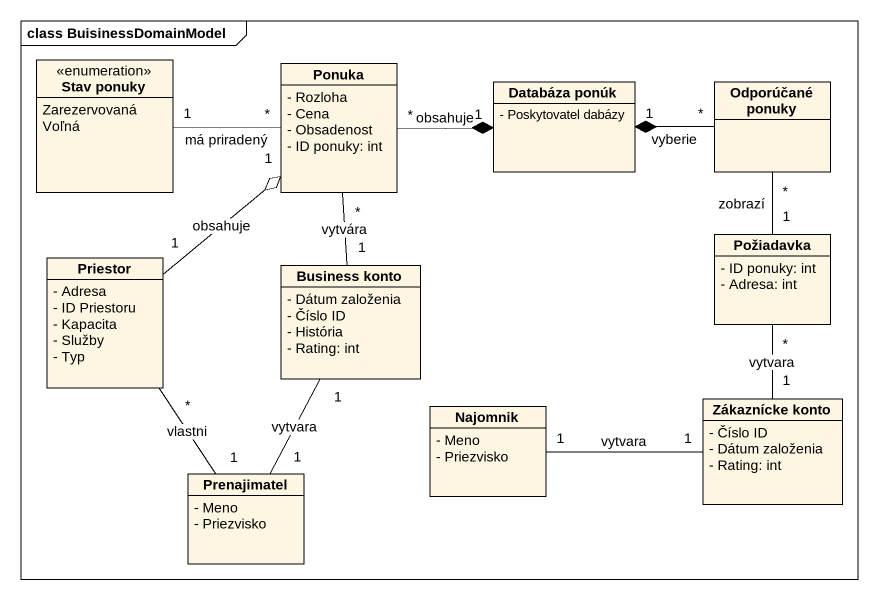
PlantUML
@startuml
mainframe class BuisinessDomainModel
hide circle
hide empty members
skinparam classAttributeIconSize 0
enum "Stav ponuky" as Stav_ponuky {
  Zarezervovaná
  Voľná
}
class Ponuka {
  - Rozloha
  - Cena
  - Obsadenost
  - ID ponuky: int
}
class "Databáza ponúk" as Databáza_ponúk {
  - Poskytovatel dabázy
}
class "Odporúčané ponuky" as Odporúčané_ponuky
class Požiadavka {
  - ID ponuky: int
  - Adresa: int
}
class Priestor {
  - Adresa
  - ID Priestoru
  - Kapacita
  - Služby
  - Typ
}
class "Business konto" as Business_konto {
  - Dátum založenia
  - Číslo ID
  - História
  - Rating: int
}
class Najomnik {
  - Meno
  - Priezvisko
}
class "Zákaznícke konto" as Zákaznícke_konto {
  - Číslo ID
  - Dátum založenia
  - Rating: int
}
class Prenajimatel {
  - Meno
  - Priezvisko
}
Stav_ponuky "1" -right- "*" Ponuka : má priradený
Ponuka "*" -right-* "1" Databáza_ponúk : obsahuje
Odporúčané_ponuky "*" -left-* "1" Databáza_ponúk : vyberie
Požiadavka "1" -up- "*" Odporúčané_ponuky : zobrazí
Priestor "1" -up-o "1" Ponuka : obsahuje
Business_konto "1" -up- "*" Ponuka : vytvára
Najomnik "1" -right- "1" Zákaznícke_konto : vytvara
Zákaznícke_konto "1" -up- "*" Požiadavka : vytvara
Prenajimatel "1" -up- "*" Priestor : vlastni
Prenajimatel "1" -up- "1" Business_konto : vytvara
@enduml
